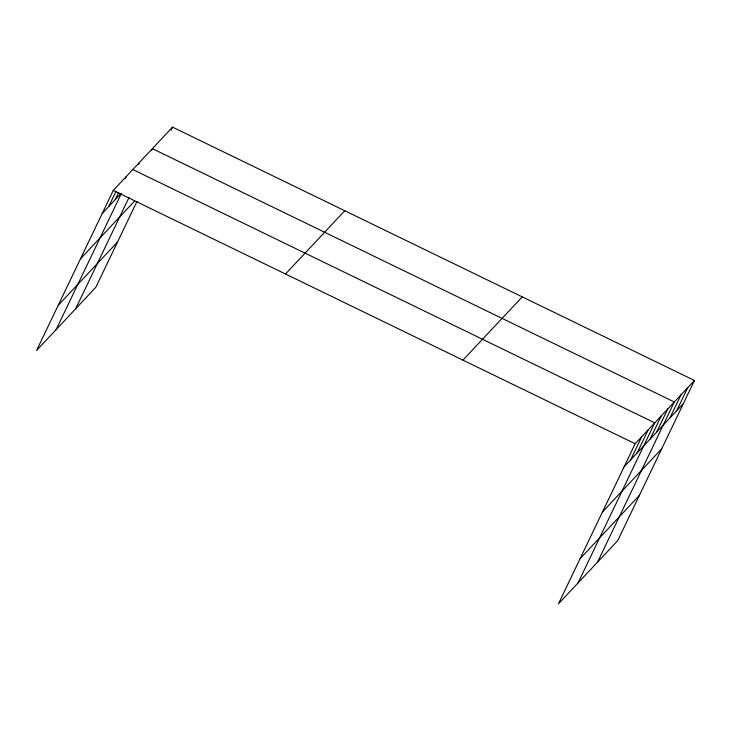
<?xml version="1.0" encoding="UTF-8"?>
<svg xmlns="http://www.w3.org/2000/svg" width="731" height="731" viewBox="0 0 731 731"><rect width="100%" height="100%" fill="white"/><g stroke="black" fill="none" stroke-linecap="round" stroke-linejoin="round"><path stroke-width="1.1" d="M694.45 380.476L635.166 443.735L558.447 603.861L617.732 540.602L694.45 380.476L172.553 127.139L113.268 190.398L36.55 350.524L95.834 287.265L136.907 201.546M108.718 206.553L115.937 191.485M115.233 199.6L118.605 192.564M125.348 178.492L126.308 176.482M56.113 329.654L121.264 193.669M138.387 164.576L139.356 162.565M75.677 308.774L129.012 197.452M151.436 150.659L152.395 148.649L674.293 401.986L597.574 562.102M171.109 130.155L172.553 127.139M630.615 459.89L641.69 436.782M637.13 452.928L648.205 429.819M578.011 582.982L654.729 422.856L132.832 169.528M650.179 439.011L661.253 415.902M656.694 432.058L667.768 408.94M669.934 417.931L681.009 394.813M676.659 410.758L687.734 387.64M102.194 213.516L121.035 193.413M80.529 258.728L134.595 201.043M58.215 305.311L117.499 242.052M285.492 274.006L344.776 210.738M462.942 360.136L522.226 296.877M624.091 466.853L683.375 403.585M602.426 512.065L661.71 448.797M580.112 558.648L639.397 495.38M113.268 190.398L635.166 443.735"/></g></svg>
